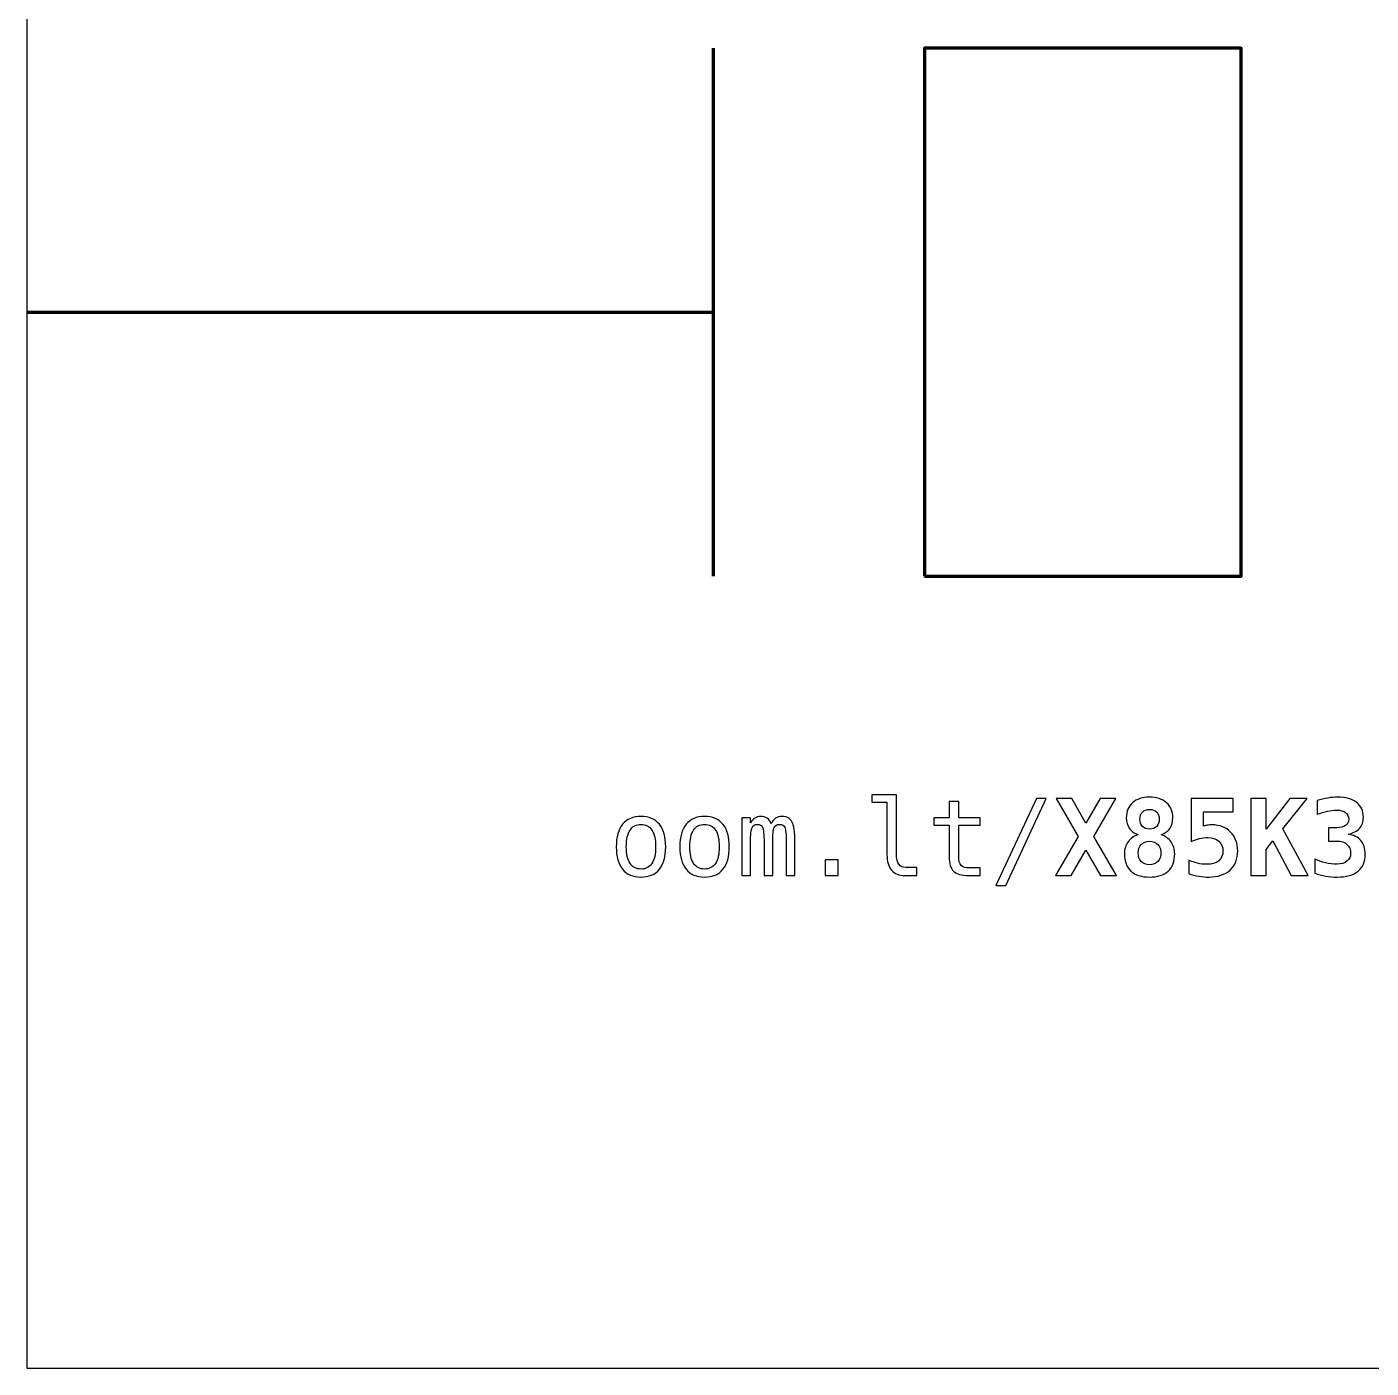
# Model space of a CAD drawing. Header units: centimetres. Extents: x -11.5 to -9.5, y -15.85 to -13.85.
# Drawn here: x -11.5 to -10.227, y -15.85 to -14.58 of the extents above; entities that cross this region are included whole.
import ezdxf

# ---------------------------------------------------------------- set-up
doc = ezdxf.new("R2010")
doc.units = ezdxf.units.CM
doc.header["$MEASUREMENT"] = 0
doc.layers.add('Layer 1', color=7, linetype='Continuous')

msp = doc.modelspace()

# ---------------------------------------------------------------- linework, layer by layer
at = {"layer": 'Layer 1', "color": 250, "lineweight": 100}
msp.add_lwpolyline([(-10.65001, -15.10001), (-10.35001, -15.10001), (-10.35001, -14.60001), (-10.65001, -14.60001), (-10.65001, -15.10001)], close=True, dxfattribs=at)
at = {"layer": 'Layer 1', "color": 7}
msp.add_open_spline([(-11.5, -13.85), (-11.5, -13.85), (-9.5, -13.85), (-9.5, -13.85), (-9.5, -13.85), (-9.5, -13.85), (-9.5, -15.85), (-9.5, -15.85), (-9.5, -15.85), (-9.5, -15.85), (-11.5, -15.85), (-11.5, -15.85), (-11.5, -15.85), (-11.5, -15.85), (-11.5, -13.85), (-11.5, -13.85)], degree=3, knots=[0, 0, 0, 0, 0.25, 0.25, 0.25, 0.25, 0.5, 0.5, 0.5, 0.5, 0.75, 0.75, 0.75, 0.75, 1, 1, 1, 1], dxfattribs=at)
at = {"layer": 'Layer 1', "color": 250, "lineweight": 106}
for points in [[(-10.85001, -14.6), (-10.85001, -14.6), (-10.85001, -15.1), (-10.85001, -15.1)], [(-11.5, -14.85), (-11.5, -14.85), (-10.85001, -14.84998), (-10.85001, -14.84998)]]:
    msp.add_open_spline(points, degree=3, dxfattribs=at)
at = {"layer": 'Layer 1', "color": 250}
for points, knots in [([(-10.67644, -15.3638), (-10.67644, -15.36784), (-10.6757, -15.37087), (-10.67422, -15.37292), (-10.67422, -15.37292), (-10.67274, -15.37497), (-10.67055, -15.376), (-10.66765, -15.376), (-10.66765, -15.376), (-10.66765, -15.376), (-10.65715, -15.376), (-10.65715, -15.376), (-10.65715, -15.376), (-10.65715, -15.376), (-10.65715, -15.38362), (-10.65715, -15.38362), (-10.65715, -15.38362), (-10.65715, -15.38362), (-10.66852, -15.38362), (-10.66852, -15.38362), (-10.66852, -15.38362), (-10.6739, -15.38362), (-10.67805, -15.38189), (-10.681, -15.37844), (-10.681, -15.37844), (-10.68395, -15.37499), (-10.68542, -15.3701), (-10.68542, -15.3638), (-10.68542, -15.3638), (-10.68542, -15.3638), (-10.68542, -15.31413), (-10.68542, -15.31413), (-10.68542, -15.31413), (-10.68542, -15.31413), (-10.69982, -15.31413), (-10.69982, -15.31413), (-10.69982, -15.31413), (-10.69982, -15.31413), (-10.69982, -15.3071), (-10.69982, -15.3071), (-10.69982, -15.3071), (-10.69982, -15.3071), (-10.67644, -15.3071), (-10.67644, -15.3071), (-10.67644, -15.3071), (-10.67644, -15.3071), (-10.67644, -15.3638), (-10.67644, -15.3638)], [0, 0, 0, 0, 0.0833333, 0.0833333, 0.0833333, 0.0833333, 0.1666667, 0.1666667, 0.1666667, 0.1666667, 0.25, 0.25, 0.25, 0.25, 0.3333333, 0.3333333, 0.3333333, 0.3333333, 0.4166667, 0.4166667, 0.4166667, 0.4166667, 0.5, 0.5, 0.5, 0.5, 0.5833333, 0.5833333, 0.5833333, 0.5833333, 0.6666667, 0.6666667, 0.6666667, 0.6666667, 0.75, 0.75, 0.75, 0.75, 0.8333333, 0.8333333, 0.8333333, 0.8333333, 0.9166667, 0.9166667, 0.9166667, 0.9166667, 1, 1, 1, 1]), ([(-10.61744, -15.3134), (-10.61744, -15.3134), (-10.61744, -15.32893), (-10.61744, -15.32893), (-10.61744, -15.32893), (-10.61744, -15.32893), (-10.59702, -15.32893), (-10.59702, -15.32893), (-10.59702, -15.32893), (-10.59702, -15.32893), (-10.59702, -15.33592), (-10.59702, -15.33592), (-10.59702, -15.33592), (-10.59702, -15.33592), (-10.61744, -15.33592), (-10.61744, -15.33592), (-10.61744, -15.33592), (-10.61744, -15.33592), (-10.61744, -15.3656), (-10.61744, -15.3656), (-10.61744, -15.3656), (-10.61744, -15.36964), (-10.61668, -15.37245), (-10.61514, -15.37404), (-10.61514, -15.37404), (-10.61361, -15.37564), (-10.61094, -15.37644), (-10.60714, -15.37644), (-10.60714, -15.37644), (-10.60714, -15.37644), (-10.59702, -15.37644), (-10.59702, -15.37644), (-10.59702, -15.37644), (-10.59702, -15.37644), (-10.59702, -15.38362), (-10.59702, -15.38362), (-10.59702, -15.38362), (-10.59702, -15.38362), (-10.60801, -15.38362), (-10.60801, -15.38362), (-10.60801, -15.38362), (-10.61476, -15.38362), (-10.61951, -15.38227), (-10.62228, -15.37957), (-10.62228, -15.37957), (-10.62504, -15.37687), (-10.62643, -15.3722), (-10.62643, -15.3656), (-10.62643, -15.3656), (-10.62643, -15.3656), (-10.62643, -15.33592), (-10.62643, -15.33592), (-10.62643, -15.33592), (-10.62643, -15.33592), (-10.64103, -15.33592), (-10.64103, -15.33592), (-10.64103, -15.33592), (-10.64103, -15.33592), (-10.64103, -15.32893), (-10.64103, -15.32893), (-10.64103, -15.32893), (-10.64103, -15.32893), (-10.62643, -15.32893), (-10.62643, -15.32893), (-10.62643, -15.32893), (-10.62643, -15.32893), (-10.62643, -15.3134), (-10.62643, -15.3134), (-10.62643, -15.3134), (-10.62643, -15.3134), (-10.61744, -15.3134), (-10.61744, -15.3134)], [0, 0, 0, 0, 0.0555556, 0.0555556, 0.0555556, 0.0555556, 0.1111111, 0.1111111, 0.1111111, 0.1111111, 0.1666667, 0.1666667, 0.1666667, 0.1666667, 0.2222222, 0.2222222, 0.2222222, 0.2222222, 0.2777778, 0.2777778, 0.2777778, 0.2777778, 0.3333333, 0.3333333, 0.3333333, 0.3333333, 0.3888889, 0.3888889, 0.3888889, 0.3888889, 0.4444444, 0.4444444, 0.4444444, 0.4444444, 0.5, 0.5, 0.5, 0.5, 0.5555556, 0.5555556, 0.5555556, 0.5555556, 0.6111111, 0.6111111, 0.6111111, 0.6111111, 0.6666667, 0.6666667, 0.6666667, 0.6666667, 0.7222222, 0.7222222, 0.7222222, 0.7222222, 0.7777778, 0.7777778, 0.7777778, 0.7777778, 0.8333333, 0.8333333, 0.8333333, 0.8333333, 0.8888889, 0.8888889, 0.8888889, 0.8888889, 0.9444444, 0.9444444, 0.9444444, 0.9444444, 1, 1, 1, 1]), ([(-10.5438, -15.31071), (-10.5438, -15.31071), (-10.53451, -15.31071), (-10.53451, -15.31071), (-10.53451, -15.31071), (-10.53451, -15.31071), (-10.5729, -15.3929), (-10.5729, -15.3929), (-10.5729, -15.3929), (-10.5729, -15.3929), (-10.58224, -15.3929), (-10.58224, -15.3929), (-10.58224, -15.3929), (-10.58224, -15.3929), (-10.5438, -15.31071), (-10.5438, -15.31071)], [0, 0, 0, 0, 0.25, 0.25, 0.25, 0.25, 0.5, 0.5, 0.5, 0.5, 0.75, 0.75, 0.75, 0.75, 1, 1, 1, 1]), ([(-10.46812, -15.38362), (-10.46812, -15.38362), (-10.48301, -15.38362), (-10.48301, -15.38362), (-10.48301, -15.38362), (-10.48301, -15.38362), (-10.49692, -15.3595), (-10.49692, -15.3595), (-10.49692, -15.3595), (-10.49692, -15.3595), (-10.51081, -15.38362), (-10.51081, -15.38362), (-10.51081, -15.38362), (-10.51081, -15.38362), (-10.52569, -15.38362), (-10.52569, -15.38362), (-10.52569, -15.38362), (-10.52569, -15.38362), (-10.50431, -15.3466), (-10.50431, -15.3466), (-10.50431, -15.3466), (-10.50431, -15.3466), (-10.52511, -15.31071), (-10.52511, -15.31071), (-10.52511, -15.31071), (-10.52511, -15.31071), (-10.51021, -15.31071), (-10.51021, -15.31071), (-10.51021, -15.31071), (-10.51021, -15.31071), (-10.49692, -15.33392), (-10.49692, -15.33392), (-10.49692, -15.33392), (-10.49692, -15.33392), (-10.48361, -15.31071), (-10.48361, -15.31071), (-10.48361, -15.31071), (-10.48361, -15.31071), (-10.4687, -15.31071), (-10.4687, -15.31071), (-10.4687, -15.31071), (-10.4687, -15.31071), (-10.48941, -15.3466), (-10.48941, -15.3466), (-10.48941, -15.3466), (-10.48941, -15.3466), (-10.46812, -15.38362), (-10.46812, -15.38362)], [0, 0, 0, 0, 0.0833333, 0.0833333, 0.0833333, 0.0833333, 0.1666667, 0.1666667, 0.1666667, 0.1666667, 0.25, 0.25, 0.25, 0.25, 0.3333333, 0.3333333, 0.3333333, 0.3333333, 0.4166667, 0.4166667, 0.4166667, 0.4166667, 0.5, 0.5, 0.5, 0.5, 0.5833333, 0.5833333, 0.5833333, 0.5833333, 0.6666667, 0.6666667, 0.6666667, 0.6666667, 0.75, 0.75, 0.75, 0.75, 0.8333333, 0.8333333, 0.8333333, 0.8333333, 0.9166667, 0.9166667, 0.9166667, 0.9166667, 1, 1, 1, 1]), ([(-10.44741, -15.34498), (-10.4511, -15.34372), (-10.4539, -15.34172), (-10.45582, -15.339), (-10.45582, -15.339), (-10.45773, -15.33628), (-10.4587, -15.33296), (-10.4587, -15.32901), (-10.4587, -15.32901), (-10.4587, -15.32296), (-10.45673, -15.31818), (-10.45278, -15.31466), (-10.45278, -15.31466), (-10.44885, -15.31115), (-10.4435, -15.3094), (-10.43671, -15.3094), (-10.43671, -15.3094), (-10.42991, -15.3094), (-10.42455, -15.31115), (-10.42061, -15.31466), (-10.42061, -15.31466), (-10.41666, -15.31818), (-10.41469, -15.32296), (-10.41469, -15.32901), (-10.41469, -15.32901), (-10.41469, -15.33293), (-10.41564, -15.33623), (-10.41753, -15.33895), (-10.41753, -15.33895), (-10.41941, -15.34167), (-10.42216, -15.34368), (-10.42578, -15.34498), (-10.42578, -15.34498), (-10.42175, -15.34622), (-10.4186, -15.34843), (-10.41631, -15.35163), (-10.41631, -15.35163), (-10.41403, -15.35482), (-10.41289, -15.35865), (-10.41289, -15.3631), (-10.41289, -15.3631), (-10.41289, -15.3701), (-10.41496, -15.37552), (-10.4191, -15.37932), (-10.4191, -15.37932), (-10.42323, -15.38314), (-10.42911, -15.38504), (-10.43671, -15.38504), (-10.43671, -15.38504), (-10.4443, -15.38504), (-10.45017, -15.38314), (-10.4543, -15.37932), (-10.4543, -15.37932), (-10.45843, -15.37552), (-10.4605, -15.3701), (-10.4605, -15.3631), (-10.4605, -15.3631), (-10.4605, -15.35862), (-10.45935, -15.35477), (-10.45703, -15.35158), (-10.45703, -15.35158), (-10.45472, -15.34838), (-10.45152, -15.34618), (-10.44741, -15.34498)], [0, 0, 0, 0, 0.0625, 0.0625, 0.0625, 0.0625, 0.125, 0.125, 0.125, 0.125, 0.1875, 0.1875, 0.1875, 0.1875, 0.25, 0.25, 0.25, 0.25, 0.3125, 0.3125, 0.3125, 0.3125, 0.375, 0.375, 0.375, 0.375, 0.4375, 0.4375, 0.4375, 0.4375, 0.5, 0.5, 0.5, 0.5, 0.5625, 0.5625, 0.5625, 0.5625, 0.625, 0.625, 0.625, 0.625, 0.6875, 0.6875, 0.6875, 0.6875, 0.75, 0.75, 0.75, 0.75, 0.8125, 0.8125, 0.8125, 0.8125, 0.875, 0.875, 0.875, 0.875, 0.9375, 0.9375, 0.9375, 0.9375, 1, 1, 1, 1]), ([(-10.39717, -15.31071), (-10.39717, -15.31071), (-10.35757, -15.31071), (-10.35757, -15.31071), (-10.35757, -15.31071), (-10.35757, -15.31071), (-10.35757, -15.32341), (-10.35757, -15.32341), (-10.35757, -15.32341), (-10.35757, -15.32341), (-10.3855, -15.32341), (-10.3855, -15.32341), (-10.3855, -15.32341), (-10.3855, -15.32341), (-10.3855, -15.33693), (-10.3855, -15.33693), (-10.3855, -15.33693), (-10.38434, -15.33648), (-10.38307, -15.33615), (-10.38174, -15.33593), (-10.38174, -15.33593), (-10.3804, -15.33572), (-10.37899, -15.33562), (-10.37749, -15.33562), (-10.37749, -15.33562), (-10.37027, -15.33562), (-10.3644, -15.3379), (-10.3599, -15.34245), (-10.3599, -15.34245), (-10.35542, -15.34702), (-10.35317, -15.35293), (-10.35317, -15.36023), (-10.35317, -15.36023), (-10.35317, -15.36789), (-10.3556, -15.37392), (-10.36047, -15.37837), (-10.36047, -15.37837), (-10.36534, -15.38282), (-10.37197, -15.38504), (-10.38037, -15.38504), (-10.38037, -15.38504), (-10.38349, -15.38504), (-10.38665, -15.38477), (-10.38984, -15.38425), (-10.38984, -15.38425), (-10.39302, -15.38374), (-10.39629, -15.38295), (-10.39961, -15.3819), (-10.39961, -15.3819), (-10.39961, -15.3819), (-10.39961, -15.36892), (-10.39961, -15.36892), (-10.39961, -15.36892), (-10.39691, -15.37025), (-10.39412, -15.37125), (-10.39129, -15.37192), (-10.39129, -15.37192), (-10.38844, -15.37259), (-10.38557, -15.37292), (-10.3827, -15.37292), (-10.3827, -15.37292), (-10.37764, -15.37292), (-10.37377, -15.37184), (-10.37114, -15.36967), (-10.37114, -15.36967), (-10.3685, -15.3675), (-10.36719, -15.36437), (-10.36719, -15.36023), (-10.36719, -15.36023), (-10.36719, -15.35642), (-10.3685, -15.35337), (-10.37112, -15.35107), (-10.37112, -15.35107), (-10.37374, -15.34878), (-10.37724, -15.34763), (-10.38159, -15.34763), (-10.38159, -15.34763), (-10.38417, -15.34763), (-10.38674, -15.34795), (-10.38934, -15.34858), (-10.38934, -15.34858), (-10.39192, -15.34922), (-10.39454, -15.35018), (-10.39717, -15.35145), (-10.39717, -15.35145), (-10.39717, -15.35145), (-10.39717, -15.31071), (-10.39717, -15.31071)], [0, 0, 0, 0, 0.0454545, 0.0454545, 0.0454545, 0.0454545, 0.0909091, 0.0909091, 0.0909091, 0.0909091, 0.1363636, 0.1363636, 0.1363636, 0.1363636, 0.1818182, 0.1818182, 0.1818182, 0.1818182, 0.2272727, 0.2272727, 0.2272727, 0.2272727, 0.2727273, 0.2727273, 0.2727273, 0.2727273, 0.3181818, 0.3181818, 0.3181818, 0.3181818, 0.3636364, 0.3636364, 0.3636364, 0.3636364, 0.4090909, 0.4090909, 0.4090909, 0.4090909, 0.4545455, 0.4545455, 0.4545455, 0.4545455, 0.5, 0.5, 0.5, 0.5, 0.5454545, 0.5454545, 0.5454545, 0.5454545, 0.5909091, 0.5909091, 0.5909091, 0.5909091, 0.6363636, 0.6363636, 0.6363636, 0.6363636, 0.6818182, 0.6818182, 0.6818182, 0.6818182, 0.7272727, 0.7272727, 0.7272727, 0.7272727, 0.7727273, 0.7727273, 0.7727273, 0.7727273, 0.8181818, 0.8181818, 0.8181818, 0.8181818, 0.8636364, 0.8636364, 0.8636364, 0.8636364, 0.9090909, 0.9090909, 0.9090909, 0.9090909, 0.9545455, 0.9545455, 0.9545455, 0.9545455, 1, 1, 1, 1]), ([(-10.34066, -15.31071), (-10.34066, -15.31071), (-10.32626, -15.31071), (-10.32626, -15.31071), (-10.32626, -15.31071), (-10.32626, -15.31071), (-10.32626, -15.33952), (-10.32626, -15.33952), (-10.32626, -15.33952), (-10.32626, -15.33952), (-10.30369, -15.31071), (-10.30369, -15.31071), (-10.30369, -15.31071), (-10.30369, -15.31071), (-10.28739, -15.31071), (-10.28739, -15.31071), (-10.28739, -15.31071), (-10.28739, -15.31071), (-10.31039, -15.33943), (-10.31039, -15.33943), (-10.31039, -15.33943), (-10.31039, -15.33943), (-10.28656, -15.38362), (-10.28656, -15.38362), (-10.28656, -15.38362), (-10.28656, -15.38362), (-10.30258, -15.38362), (-10.30258, -15.38362), (-10.30258, -15.38362), (-10.30258, -15.38362), (-10.31986, -15.3508), (-10.31986, -15.3508), (-10.31986, -15.3508), (-10.31986, -15.3508), (-10.32626, -15.35892), (-10.32626, -15.35892), (-10.32626, -15.35892), (-10.32626, -15.35892), (-10.32626, -15.38362), (-10.32626, -15.38362), (-10.32626, -15.38362), (-10.32626, -15.38362), (-10.34066, -15.38362), (-10.34066, -15.38362), (-10.34066, -15.38362), (-10.34066, -15.38362), (-10.34066, -15.31071), (-10.34066, -15.31071)], [0, 0, 0, 0, 0.0833333, 0.0833333, 0.0833333, 0.0833333, 0.1666667, 0.1666667, 0.1666667, 0.1666667, 0.25, 0.25, 0.25, 0.25, 0.3333333, 0.3333333, 0.3333333, 0.3333333, 0.4166667, 0.4166667, 0.4166667, 0.4166667, 0.5, 0.5, 0.5, 0.5, 0.5833333, 0.5833333, 0.5833333, 0.5833333, 0.6666667, 0.6666667, 0.6666667, 0.6666667, 0.75, 0.75, 0.75, 0.75, 0.8333333, 0.8333333, 0.8333333, 0.8333333, 0.9166667, 0.9166667, 0.9166667, 0.9166667, 1, 1, 1, 1]), ([(-10.25937, -15.351), (-10.25937, -15.351), (-10.26708, -15.351), (-10.26708, -15.351), (-10.26708, -15.351), (-10.26708, -15.351), (-10.26708, -15.3383), (-10.26708, -15.3383), (-10.26708, -15.3383), (-10.26708, -15.3383), (-10.25937, -15.3383), (-10.25937, -15.3383), (-10.25937, -15.3383), (-10.2558, -15.3383), (-10.25302, -15.3376), (-10.25105, -15.33618), (-10.25105, -15.33618), (-10.24908, -15.33477), (-10.2481, -15.33276), (-10.2481, -15.3302), (-10.2481, -15.3302), (-10.2481, -15.3275), (-10.24908, -15.32538), (-10.25105, -15.32386), (-10.25105, -15.32386), (-10.25302, -15.32235), (-10.2558, -15.3216), (-10.25937, -15.3216), (-10.25937, -15.3216), (-10.2621, -15.3216), (-10.26503, -15.32195), (-10.26815, -15.32263), (-10.26815, -15.32263), (-10.27129, -15.32331), (-10.27452, -15.32431), (-10.27787, -15.32561), (-10.27787, -15.32561), (-10.27787, -15.32561), (-10.27787, -15.31253), (-10.27787, -15.31253), (-10.27787, -15.31253), (-10.27452, -15.31151), (-10.27122, -15.31075), (-10.26797, -15.3102), (-10.26797, -15.3102), (-10.2647, -15.30966), (-10.26158, -15.3094), (-10.25858, -15.3094), (-10.25858, -15.3094), (-10.2509, -15.3094), (-10.24492, -15.31108), (-10.24063, -15.31443), (-10.24063, -15.31443), (-10.23633, -15.31778), (-10.23418, -15.3224), (-10.23418, -15.3283), (-10.23418, -15.3283), (-10.23418, -15.33261), (-10.23541, -15.33617), (-10.2379, -15.33892), (-10.2379, -15.33892), (-10.24037, -15.34167), (-10.2439, -15.34347), (-10.24848, -15.3443), (-10.24848, -15.3443), (-10.24328, -15.34522), (-10.2393, -15.3473), (-10.23657, -15.35053), (-10.23657, -15.35053), (-10.23383, -15.35377), (-10.23246, -15.35803), (-10.23246, -15.3633), (-10.23246, -15.3633), (-10.23246, -15.37037), (-10.23473, -15.37575), (-10.23925, -15.37947), (-10.23925, -15.37947), (-10.24378, -15.38319), (-10.25035, -15.38504), (-10.25898, -15.38504), (-10.25898, -15.38504), (-10.26265, -15.38504), (-10.26627, -15.38472), (-10.26984, -15.3841), (-10.26984, -15.3841), (-10.2734, -15.38349), (-10.27682, -15.38259), (-10.28007, -15.38142), (-10.28007, -15.38142), (-10.28007, -15.38142), (-10.28007, -15.36804), (-10.28007, -15.36804), (-10.28007, -15.36804), (-10.277, -15.36957), (-10.2737, -15.37074), (-10.27015, -15.37154), (-10.27015, -15.37154), (-10.26662, -15.37234), (-10.26288, -15.37274), (-10.25898, -15.37274), (-10.25898, -15.37274), (-10.25507, -15.37274), (-10.25198, -15.37184), (-10.2497, -15.37002), (-10.2497, -15.37002), (-10.24742, -15.36822), (-10.24628, -15.36578), (-10.24628, -15.36272), (-10.24628, -15.36272), (-10.24628, -15.35898), (-10.24742, -15.35608), (-10.2497, -15.35405), (-10.2497, -15.35405), (-10.25198, -15.35202), (-10.2552, -15.351), (-10.25937, -15.351)], [0, 0, 0, 0, 0.0344828, 0.0344828, 0.0344828, 0.0344828, 0.0689655, 0.0689655, 0.0689655, 0.0689655, 0.1034483, 0.1034483, 0.1034483, 0.1034483, 0.137931, 0.137931, 0.137931, 0.137931, 0.1724138, 0.1724138, 0.1724138, 0.1724138, 0.2068966, 0.2068966, 0.2068966, 0.2068966, 0.2413793, 0.2413793, 0.2413793, 0.2413793, 0.2758621, 0.2758621, 0.2758621, 0.2758621, 0.3103448, 0.3103448, 0.3103448, 0.3103448, 0.3448276, 0.3448276, 0.3448276, 0.3448276, 0.3793103, 0.3793103, 0.3793103, 0.3793103, 0.4137931, 0.4137931, 0.4137931, 0.4137931, 0.4482759, 0.4482759, 0.4482759, 0.4482759, 0.4827586, 0.4827586, 0.4827586, 0.4827586, 0.5172414, 0.5172414, 0.5172414, 0.5172414, 0.5517241, 0.5517241, 0.5517241, 0.5517241, 0.5862069, 0.5862069, 0.5862069, 0.5862069, 0.6206897, 0.6206897, 0.6206897, 0.6206897, 0.6551724, 0.6551724, 0.6551724, 0.6551724, 0.6896552, 0.6896552, 0.6896552, 0.6896552, 0.7241379, 0.7241379, 0.7241379, 0.7241379, 0.7586207, 0.7586207, 0.7586207, 0.7586207, 0.7931034, 0.7931034, 0.7931034, 0.7931034, 0.8275862, 0.8275862, 0.8275862, 0.8275862, 0.862069, 0.862069, 0.862069, 0.862069, 0.8965517, 0.8965517, 0.8965517, 0.8965517, 0.9310345, 0.9310345, 0.9310345, 0.9310345, 0.9655172, 0.9655172, 0.9655172, 0.9655172, 1, 1, 1, 1]), ([(-10.91839, -15.32761), (-10.91081, -15.32761), (-10.90501, -15.33006), (-10.90099, -15.33498), (-10.90099, -15.33498), (-10.89697, -15.3399), (-10.89496, -15.34702), (-10.89496, -15.35632), (-10.89496, -15.35632), (-10.89496, -15.36567), (-10.89696, -15.37279), (-10.90096, -15.37769), (-10.90096, -15.37769), (-10.90498, -15.38259), (-10.91078, -15.38504), (-10.91839, -15.38504), (-10.91839, -15.38504), (-10.92599, -15.38504), (-10.93178, -15.38259), (-10.9358, -15.37769), (-10.9358, -15.37769), (-10.9398, -15.37279), (-10.9418, -15.36567), (-10.9418, -15.35632), (-10.9418, -15.35632), (-10.9418, -15.34702), (-10.9398, -15.3399), (-10.9358, -15.33498), (-10.9358, -15.33498), (-10.93178, -15.33006), (-10.92599, -15.32761), (-10.91839, -15.32761)], [0, 0, 0, 0, 0.125, 0.125, 0.125, 0.125, 0.25, 0.25, 0.25, 0.25, 0.375, 0.375, 0.375, 0.375, 0.5, 0.5, 0.5, 0.5, 0.625, 0.625, 0.625, 0.625, 0.75, 0.75, 0.75, 0.75, 0.875, 0.875, 0.875, 0.875, 1, 1, 1, 1]), ([(-10.85818, -15.32761), (-10.8506, -15.32761), (-10.8448, -15.33006), (-10.84078, -15.33498), (-10.84078, -15.33498), (-10.83676, -15.3399), (-10.83475, -15.34702), (-10.83475, -15.35632), (-10.83475, -15.35632), (-10.83475, -15.36567), (-10.83675, -15.37279), (-10.84075, -15.37769), (-10.84075, -15.37769), (-10.84477, -15.38259), (-10.85057, -15.38504), (-10.85818, -15.38504), (-10.85818, -15.38504), (-10.86578, -15.38504), (-10.87157, -15.38259), (-10.87559, -15.37769), (-10.87559, -15.37769), (-10.87959, -15.37279), (-10.88159, -15.36567), (-10.88159, -15.35632), (-10.88159, -15.35632), (-10.88159, -15.34702), (-10.87959, -15.3399), (-10.87559, -15.33498), (-10.87559, -15.33498), (-10.87157, -15.33006), (-10.86578, -15.32761), (-10.85818, -15.32761)], [0, 0, 0, 0, 0.125, 0.125, 0.125, 0.125, 0.25, 0.25, 0.25, 0.25, 0.375, 0.375, 0.375, 0.375, 0.5, 0.5, 0.5, 0.5, 0.625, 0.625, 0.625, 0.625, 0.75, 0.75, 0.75, 0.75, 0.875, 0.875, 0.875, 0.875, 1, 1, 1, 1]), ([(-10.79506, -15.3345), (-10.79396, -15.33215), (-10.79254, -15.33041), (-10.79082, -15.3293), (-10.79082, -15.3293), (-10.78912, -15.32818), (-10.78706, -15.32761), (-10.78466, -15.32761), (-10.78466, -15.32761), (-10.78026, -15.32761), (-10.77715, -15.32931), (-10.77535, -15.33271), (-10.77535, -15.33271), (-10.77354, -15.33612), (-10.77264, -15.34252), (-10.77264, -15.35193), (-10.77264, -15.35193), (-10.77264, -15.35193), (-10.77264, -15.38362), (-10.77264, -15.38362), (-10.77264, -15.38362), (-10.77264, -15.38362), (-10.78084, -15.38362), (-10.78084, -15.38362), (-10.78084, -15.38362), (-10.78084, -15.38362), (-10.78084, -15.35232), (-10.78084, -15.35232), (-10.78084, -15.35232), (-10.78084, -15.3446), (-10.78127, -15.33982), (-10.78214, -15.33793), (-10.78214, -15.33793), (-10.78299, -15.33607), (-10.78457, -15.33513), (-10.78686, -15.33513), (-10.78686, -15.33513), (-10.78946, -15.33513), (-10.79124, -15.33613), (-10.79221, -15.33813), (-10.79221, -15.33813), (-10.79316, -15.34013), (-10.79364, -15.34487), (-10.79364, -15.35232), (-10.79364, -15.35232), (-10.79364, -15.35232), (-10.79364, -15.38362), (-10.79364, -15.38362), (-10.79364, -15.38362), (-10.79364, -15.38362), (-10.80184, -15.38362), (-10.80184, -15.38362), (-10.80184, -15.38362), (-10.80184, -15.38362), (-10.80184, -15.35232), (-10.80184, -15.35232), (-10.80184, -15.35232), (-10.80184, -15.3445), (-10.80231, -15.33968), (-10.80324, -15.33787), (-10.80324, -15.33787), (-10.80416, -15.33605), (-10.80582, -15.33513), (-10.80824, -15.33513), (-10.80824, -15.33513), (-10.81062, -15.33513), (-10.81228, -15.33613), (-10.81319, -15.33813), (-10.81319, -15.33813), (-10.81413, -15.34013), (-10.81459, -15.34487), (-10.81459, -15.35232), (-10.81459, -15.35232), (-10.81459, -15.35232), (-10.81459, -15.38362), (-10.81459, -15.38362), (-10.81459, -15.38362), (-10.81459, -15.38362), (-10.82274, -15.38362), (-10.82274, -15.38362), (-10.82274, -15.38362), (-10.82274, -15.38362), (-10.82274, -15.32893), (-10.82274, -15.32893), (-10.82274, -15.32893), (-10.82274, -15.32893), (-10.81459, -15.32893), (-10.81459, -15.32893), (-10.81459, -15.32893), (-10.81459, -15.32893), (-10.81459, -15.33361), (-10.81459, -15.33361), (-10.81459, -15.33361), (-10.81353, -15.33166), (-10.81218, -15.33018), (-10.81056, -15.32915), (-10.81056, -15.32915), (-10.80896, -15.32813), (-10.80712, -15.32761), (-10.80507, -15.32761), (-10.80507, -15.32761), (-10.80259, -15.32761), (-10.80054, -15.32818), (-10.79889, -15.32931), (-10.79889, -15.32931), (-10.79724, -15.33046), (-10.79597, -15.33218), (-10.79506, -15.3345)], [0, 0, 0, 0, 0.037037, 0.037037, 0.037037, 0.037037, 0.0740741, 0.0740741, 0.0740741, 0.0740741, 0.1111111, 0.1111111, 0.1111111, 0.1111111, 0.1481481, 0.1481481, 0.1481481, 0.1481481, 0.1851852, 0.1851852, 0.1851852, 0.1851852, 0.2222222, 0.2222222, 0.2222222, 0.2222222, 0.2592593, 0.2592593, 0.2592593, 0.2592593, 0.2962963, 0.2962963, 0.2962963, 0.2962963, 0.3333333, 0.3333333, 0.3333333, 0.3333333, 0.3703704, 0.3703704, 0.3703704, 0.3703704, 0.4074074, 0.4074074, 0.4074074, 0.4074074, 0.4444444, 0.4444444, 0.4444444, 0.4444444, 0.4814815, 0.4814815, 0.4814815, 0.4814815, 0.5185185, 0.5185185, 0.5185185, 0.5185185, 0.5555556, 0.5555556, 0.5555556, 0.5555556, 0.5925926, 0.5925926, 0.5925926, 0.5925926, 0.6296296, 0.6296296, 0.6296296, 0.6296296, 0.6666667, 0.6666667, 0.6666667, 0.6666667, 0.7037037, 0.7037037, 0.7037037, 0.7037037, 0.7407407, 0.7407407, 0.7407407, 0.7407407, 0.7777778, 0.7777778, 0.7777778, 0.7777778, 0.8148148, 0.8148148, 0.8148148, 0.8148148, 0.8518519, 0.8518519, 0.8518519, 0.8518519, 0.8888889, 0.8888889, 0.8888889, 0.8888889, 0.9259259, 0.9259259, 0.9259259, 0.9259259, 0.962963, 0.962963, 0.962963, 0.962963, 1, 1, 1, 1]), ([(-10.4459, -15.3302), (-10.4459, -15.33305), (-10.44508, -15.33533), (-10.44343, -15.337), (-10.44343, -15.337), (-10.4418, -15.33868), (-10.43955, -15.33952), (-10.43671, -15.33952), (-10.43671, -15.33952), (-10.43386, -15.33952), (-10.4316, -15.33868), (-10.42996, -15.337), (-10.42996, -15.337), (-10.42831, -15.33533), (-10.4275, -15.33305), (-10.4275, -15.3302), (-10.4275, -15.3302), (-10.4275, -15.32736), (-10.42831, -15.32513), (-10.42996, -15.32348), (-10.42996, -15.32348), (-10.4316, -15.32183), (-10.43386, -15.32101), (-10.43671, -15.32101), (-10.43671, -15.32101), (-10.43951, -15.32101), (-10.44175, -15.32185), (-10.44341, -15.3235), (-10.44341, -15.3235), (-10.44506, -15.32516), (-10.4459, -15.3274), (-10.4459, -15.3302)], [0, 0, 0, 0, 0.125, 0.125, 0.125, 0.125, 0.25, 0.25, 0.25, 0.25, 0.375, 0.375, 0.375, 0.375, 0.5, 0.5, 0.5, 0.5, 0.625, 0.625, 0.625, 0.625, 0.75, 0.75, 0.75, 0.75, 0.875, 0.875, 0.875, 0.875, 1, 1, 1, 1]), ([(-10.91839, -15.33523), (-10.92296, -15.33523), (-10.92641, -15.337), (-10.92876, -15.34055), (-10.92876, -15.34055), (-10.93111, -15.3441), (-10.93228, -15.34937), (-10.93228, -15.35632), (-10.93228, -15.35632), (-10.93228, -15.36325), (-10.93111, -15.3685), (-10.92876, -15.37207), (-10.92876, -15.37207), (-10.92641, -15.37564), (-10.92296, -15.37742), (-10.91839, -15.37742), (-10.91839, -15.37742), (-10.91381, -15.37742), (-10.91034, -15.37564), (-10.90799, -15.37207), (-10.90799, -15.37207), (-10.90564, -15.3685), (-10.90448, -15.36325), (-10.90448, -15.35632), (-10.90448, -15.35632), (-10.90448, -15.34937), (-10.90564, -15.3441), (-10.90799, -15.34055), (-10.90799, -15.34055), (-10.91034, -15.337), (-10.91381, -15.33523), (-10.91839, -15.33523)], [0, 0, 0, 0, 0.125, 0.125, 0.125, 0.125, 0.25, 0.25, 0.25, 0.25, 0.375, 0.375, 0.375, 0.375, 0.5, 0.5, 0.5, 0.5, 0.625, 0.625, 0.625, 0.625, 0.75, 0.75, 0.75, 0.75, 0.875, 0.875, 0.875, 0.875, 1, 1, 1, 1]), ([(-10.85818, -15.33523), (-10.86275, -15.33523), (-10.8662, -15.337), (-10.86855, -15.34055), (-10.86855, -15.34055), (-10.8709, -15.3441), (-10.87207, -15.34937), (-10.87207, -15.35632), (-10.87207, -15.35632), (-10.87207, -15.36325), (-10.8709, -15.3685), (-10.86855, -15.37207), (-10.86855, -15.37207), (-10.8662, -15.37564), (-10.86275, -15.37742), (-10.85818, -15.37742), (-10.85818, -15.37742), (-10.8536, -15.37742), (-10.85013, -15.37564), (-10.84778, -15.37207), (-10.84778, -15.37207), (-10.84543, -15.3685), (-10.84427, -15.36325), (-10.84427, -15.35632), (-10.84427, -15.35632), (-10.84427, -15.34937), (-10.84543, -15.3441), (-10.84778, -15.34055), (-10.84778, -15.34055), (-10.85013, -15.337), (-10.8536, -15.33523), (-10.85818, -15.33523)], [0, 0, 0, 0, 0.125, 0.125, 0.125, 0.125, 0.25, 0.25, 0.25, 0.25, 0.375, 0.375, 0.375, 0.375, 0.5, 0.5, 0.5, 0.5, 0.625, 0.625, 0.625, 0.625, 0.75, 0.75, 0.75, 0.75, 0.875, 0.875, 0.875, 0.875, 1, 1, 1, 1]), ([(-10.43671, -15.35108), (-10.43995, -15.35108), (-10.44255, -15.3521), (-10.44453, -15.35413), (-10.44453, -15.35413), (-10.44651, -15.35617), (-10.44751, -15.35887), (-10.44751, -15.36223), (-10.44751, -15.36223), (-10.44751, -15.36558), (-10.44651, -15.36829), (-10.44453, -15.37034), (-10.44453, -15.37034), (-10.44255, -15.37239), (-10.43995, -15.37342), (-10.43671, -15.37342), (-10.43671, -15.37342), (-10.4335, -15.37342), (-10.43088, -15.37237), (-10.42888, -15.37029), (-10.42888, -15.37029), (-10.42688, -15.3682), (-10.42588, -15.36552), (-10.42588, -15.36223), (-10.42588, -15.36223), (-10.42588, -15.35887), (-10.42688, -15.35617), (-10.42886, -15.35413), (-10.42886, -15.35413), (-10.43085, -15.3521), (-10.43346, -15.35108), (-10.43671, -15.35108)], [0, 0, 0, 0, 0.125, 0.125, 0.125, 0.125, 0.25, 0.25, 0.25, 0.25, 0.375, 0.375, 0.375, 0.375, 0.5, 0.5, 0.5, 0.5, 0.625, 0.625, 0.625, 0.625, 0.75, 0.75, 0.75, 0.75, 0.875, 0.875, 0.875, 0.875, 1, 1, 1, 1]), ([(-10.74396, -15.36872), (-10.74396, -15.36872), (-10.73166, -15.36872), (-10.73166, -15.36872), (-10.73166, -15.36872), (-10.73166, -15.36872), (-10.73166, -15.38362), (-10.73166, -15.38362), (-10.73166, -15.38362), (-10.73166, -15.38362), (-10.74396, -15.38362), (-10.74396, -15.38362), (-10.74396, -15.38362), (-10.74396, -15.38362), (-10.74396, -15.36872), (-10.74396, -15.36872)], [0, 0, 0, 0, 0.25, 0.25, 0.25, 0.25, 0.5, 0.5, 0.5, 0.5, 0.75, 0.75, 0.75, 0.75, 1, 1, 1, 1])]:
    msp.add_open_spline(points, degree=3, knots=knots, dxfattribs=at)

doc.saveas('drawing.dxf')
